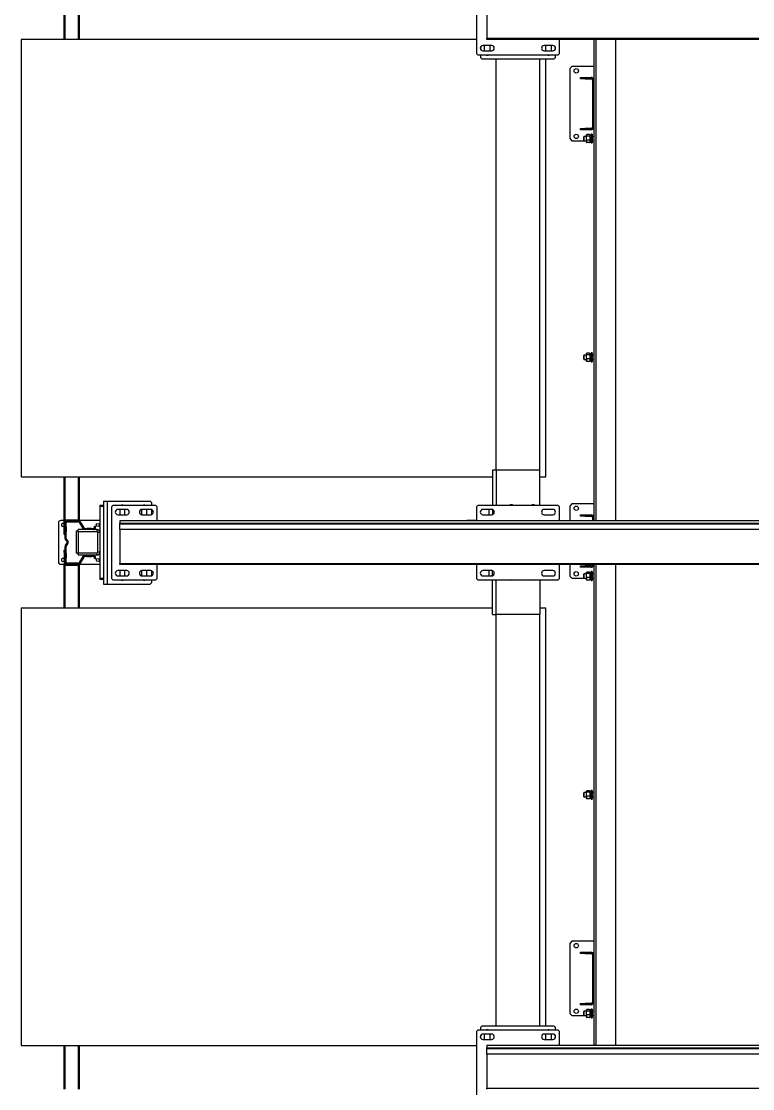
# Model space of a CAD drawing. Header units: millimetres. Extents: x 6622 to 532820, y 3370 to 359312.
# Drawn here: x 461300 to 462973, y 297641 to 300081 of the extents above; entities that cross this region are included whole.
import ezdxf

# ---------------------------------------------------------------- set-up
doc = ezdxf.new("R2010")
doc.units = ezdxf.units.MM

# ---------------------------------------------------------------- blocks, each defined once
blk = doc.blocks.new('A$C6F3A12F4')
at = {"color": 2, "linetype": 'Continuous', "lineweight": 25}
for p, q in [((15685.7, 3475), (15685.7, 225)), ((15691.1, 225), (15691.1, 3475)), ((15693.7, 3475), (15693.7, 225)), ((15705.7, 3475), (15705.7, 225)), ((15783.1, 225), (15783.1, 3475)), ((15785.7, 3475), (15785.7, 225)), ((14582.6, 1065), (14582.6, 2635)), ((14585.2, 2635), (14585.2, 1065)), ((16885.2, 2635), (16885.2, 1065)), ((16890.6, 1065), (16890.6, 2635)), ((16893.2, 2635), (16893.2, 1065)), ((16905.2, 2635), (16905.2, 1065)), ((16982.6, 1065), (16982.6, 2635)), ((14585.2, 1359.5), (15685.7, 1359.5)), ((15785.7, 1359.5), (16885.2, 1359.5)), ((14585.2, 1314.5), (15685.7, 1314.5)), ((14585.2, 1309.5), (14678, 1309.5)), ((14647, 1309.5), (14647, 1259.5)), ((14675, 1303.5), (14672, 1303.5)), ((14672, 1289.5), (14672, 1303.5)), ((14675, 1289.5), (14675, 1303.5)), ((14678, 1309.5), (14678, 1306.5)), ((14678, 1309.5), (14786, 1309.5)), ((14678, 1306.5), (14786, 1306.5)), ((14786, 1309.5), (15678, 1309.5)), ((14786, 1306.5), (14786, 1309.5)), ((14792, 1303.5), (14789, 1303.5)), ((14789, 1303.5), (14789, 1289.5)), ((14792, 1303.5), (14792, 1289.5)), ((14802, 1305.5), (14802, 1303.5)), ((14802, 1305.5), (14822, 1305.5)), ((14802, 1303.5), (14822, 1303.5)), ((14802.8, 1300), (14802.8, 1293.4)), ((14804.4, 1300.9), (14803.3, 1300.3)), ((14803.9, 1303.5), (14803.9, 1300.9)), ((14812, 1300.9), (14803.9, 1300.9)), ((14806.4, 1300), (14806.4, 1293.4)), ((14807, 1309.5), (14807, 1305.5)), ((14812, 1300.9), (14813.5, 1300.9)), ((14820, 1300.9), (14813.5, 1300.9)), ((14815.5, 1300), (14815.5, 1293.4)), ((14817, 1305.5), (14817, 1309.5)), ((14820.7, 1300.3), (14819.6, 1300.9)), ((14820, 1300.9), (14820, 1303.5)), ((14821.2, 1300), (14821.2, 1293.4)), ((14822, 1303.5), (14822, 1305.5)), ((15302, 1305.5), (15302, 1303.5)), ((15302, 1305.5), (15322, 1305.5)), ((15302, 1303.5), (15322, 1303.5)), ((15302.8, 1300), (15302.8, 1293.4)), ((15304.4, 1300.9), (15303.3, 1300.3)), ((15303.9, 1303.5), (15303.9, 1300.9)), ((15312, 1300.9), (15303.9, 1300.9)), ((15306.4, 1300), (15306.4, 1293.4)), ((15307, 1309.5), (15307, 1305.5)), ((15312, 1300.9), (15313.5, 1300.9)), ((15320, 1300.9), (15313.5, 1300.9)), ((15315.5, 1300), (15315.5, 1293.4)), ((15317, 1305.5), (15317, 1309.5)), ((15320.7, 1300.3), (15319.6, 1300.9)), ((15320, 1300.9), (15320, 1303.5)), ((15321.2, 1300), (15321.2, 1293.4)), ((15322, 1303.5), (15322, 1305.5)), ((15647, 1309.5), (15647, 1259.5)), ((15675, 1303.5), (15672, 1303.5)), ((15672, 1289.5), (15672, 1303.5)), ((15675, 1289.5), (15675, 1303.5)), ((15678, 1309.5), (15678, 1306.5)), ((15678, 1309.5), (15685.7, 1309.5)), ((15678, 1306.5), (15685.7, 1306.5)), ((15785.7, 1314.5), (16885.2, 1314.5)), ((15785.7, 1309.5), (15786, 1309.5)), ((15785.7, 1306.5), (15786, 1306.5)), ((15786, 1309.5), (16678, 1309.5)), ((15786, 1306.5), (15786, 1309.5)), ((15792, 1303.5), (15789, 1303.5)), ((15789, 1303.5), (15789, 1289.5)), ((15792, 1303.5), (15792, 1289.5)), ((15802, 1305.5), (15802, 1303.5)), ((15802, 1305.5), (15822, 1305.5)), ((15802, 1303.5), (15822, 1303.5)), ((15802.8, 1300), (15802.8, 1293.4)), ((15804.4, 1300.9), (15803.3, 1300.3)), ((15803.9, 1303.5), (15803.9, 1300.9)), ((15812, 1300.9), (15803.9, 1300.9)), ((15806.4, 1300), (15806.4, 1293.4)), ((15807, 1309.5), (15807, 1305.5)), ((15812, 1300.9), (15813.5, 1300.9)), ((15820, 1300.9), (15813.5, 1300.9)), ((15815.5, 1300), (15815.5, 1293.4)), ((15817, 1305.5), (15817, 1309.5)), ((15820.7, 1300.3), (15819.6, 1300.9)), ((15820, 1300.9), (15820, 1303.5)), ((15821.2, 1300), (15821.2, 1293.4)), ((15822, 1303.5), (15822, 1305.5)), ((16302, 1305.5), (16302, 1303.5)), ((16302, 1305.5), (16322, 1305.5)), ((16302, 1303.5), (16322, 1303.5)), ((16302.8, 1300), (16302.8, 1293.4)), ((16304.4, 1300.9), (16303.3, 1300.3)), ((16303.9, 1303.5), (16303.9, 1300.9)), ((16312, 1300.9), (16303.9, 1300.9)), ((16306.4, 1300), (16306.4, 1293.4)), ((16307, 1309.5), (16307, 1305.5)), ((16312, 1300.9), (16313.5, 1300.9)), ((16320, 1300.9), (16313.5, 1300.9)), ((16315.5, 1300), (16315.5, 1293.4)), ((16317, 1305.5), (16317, 1309.5)), ((16320.7, 1300.3), (16319.6, 1300.9)), ((16320, 1300.9), (16320, 1303.5)), ((16321.2, 1300), (16321.2, 1293.4)), ((16322, 1303.5), (16322, 1305.5)), ((16647, 1309.5), (16647, 1259.5)), ((16675, 1303.5), (16672, 1303.5)), ((16672, 1289.5), (16672, 1303.5)), ((16675, 1289.5), (16675, 1303.5)), ((16678, 1309.5), (16678, 1306.5)), ((16678, 1309.5), (16786, 1309.5)), ((16678, 1306.5), (16786, 1306.5)), ((16786, 1309.5), (16885.2, 1309.5)), ((16786, 1306.5), (16786, 1309.5)), ((16792, 1303.5), (16789, 1303.5)), ((16789, 1303.5), (16789, 1289.5)), ((16792, 1303.5), (16792, 1289.5)), ((16802, 1305.5), (16802, 1303.5)), ((16802, 1305.5), (16822, 1305.5)), ((16802, 1303.5), (16822, 1303.5)), ((16802.8, 1300), (16802.8, 1293.4)), ((16804.4, 1300.9), (16803.3, 1300.3)), ((16803.9, 1303.5), (16803.9, 1300.9)), ((16812, 1300.9), (16803.9, 1300.9)), ((16806.4, 1300), (16806.4, 1293.4)), ((16807, 1309.5), (16807, 1305.5)), ((16812, 1300.9), (16813.5, 1300.9)), ((16820, 1300.9), (16813.5, 1300.9)), ((16815.5, 1300), (16815.5, 1293.4)), ((16817, 1305.5), (16817, 1309.5)), ((16820.7, 1300.3), (16819.6, 1300.9)), ((16820, 1300.9), (16820, 1303.5)), ((16821.2, 1300), (16821.2, 1293.4)), ((16822, 1303.5), (16822, 1305.5)), ((14672, 1289.5), (14675, 1289.5)), ((14672, 1279.5), (14672, 1289.5)), ((14675, 1279.5), (14672, 1279.5)), ((14675, 1289.5), (14675, 1279.5)), ((14789, 1289.5), (14792, 1289.5)), ((14789, 1279.5), (14789, 1289.5)), ((14792, 1279.5), (14789, 1279.5)), ((14792, 1289.5), (14792, 1279.5)), ((14803.3, 1293.1), (14804.4, 1292.5)), ((14814.9, 1292.5), (14804.4, 1292.5)), ((14807, 1292.5), (14807, 1287)), ((14807, 1287), (14807.5, 1286.5)), ((14807, 1287), (14817, 1287)), ((14816.5, 1286.5), (14807.5, 1286.5)), ((14814.9, 1292.5), (14819.6, 1292.5)), ((14816.5, 1286.5), (14817, 1287)), ((14817, 1287), (14817, 1292.5)), ((14817, 1259.5), (14817, 1287)), ((14819.6, 1292.5), (14820.7, 1293.1)), ((15303.3, 1293.1), (15304.4, 1292.5)), ((15314.9, 1292.5), (15304.4, 1292.5)), ((15307, 1292.5), (15307, 1287)), ((15307, 1287), (15307.5, 1286.5)), ((15307, 1287), (15317, 1287)), ((15316.5, 1286.5), (15307.5, 1286.5)), ((15314.9, 1292.5), (15319.6, 1292.5)), ((15316.5, 1286.5), (15317, 1287)), ((15317, 1287), (15317, 1292.5)), ((15319.6, 1292.5), (15320.7, 1293.1)), ((15672, 1289.5), (15675, 1289.5)), ((15672, 1279.5), (15672, 1289.5)), ((15675, 1279.5), (15672, 1279.5)), ((15675, 1289.5), (15675, 1279.5)), ((15789, 1289.5), (15792, 1289.5)), ((15789, 1279.5), (15789, 1289.5)), ((15792, 1279.5), (15789, 1279.5)), ((15792, 1289.5), (15792, 1279.5)), ((15803.3, 1293.1), (15804.4, 1292.5)), ((15814.9, 1292.5), (15804.4, 1292.5)), ((15807, 1292.5), (15807, 1287)), ((15807, 1287), (15807.5, 1286.5)), ((15807, 1287), (15817, 1287)), ((15816.5, 1286.5), (15807.5, 1286.5)), ((15814.9, 1292.5), (15819.6, 1292.5)), ((15816.5, 1286.5), (15817, 1287)), ((15817, 1287), (15817, 1292.5)), ((15817, 1259.5), (15817, 1287)), ((15819.6, 1292.5), (15820.7, 1293.1)), ((16303.3, 1293.1), (16304.4, 1292.5)), ((16314.9, 1292.5), (16304.4, 1292.5)), ((16307, 1292.5), (16307, 1287)), ((16307, 1287), (16307.5, 1286.5)), ((16307, 1287), (16317, 1287)), ((16316.5, 1286.5), (16307.5, 1286.5)), ((16314.9, 1292.5), (16319.6, 1292.5)), ((16316.5, 1286.5), (16317, 1287)), ((16317, 1287), (16317, 1292.5)), ((16319.6, 1292.5), (16320.7, 1293.1)), ((16672, 1289.5), (16675, 1289.5)), ((16672, 1279.5), (16672, 1289.5)), ((16675, 1279.5), (16672, 1279.5)), ((16675, 1289.5), (16675, 1279.5)), ((16789, 1289.5), (16792, 1289.5)), ((16789, 1279.5), (16789, 1289.5)), ((16792, 1279.5), (16789, 1279.5)), ((16792, 1289.5), (16792, 1279.5)), ((16803.3, 1293.1), (16804.4, 1292.5)), ((16814.9, 1292.5), (16804.4, 1292.5)), ((16807, 1292.5), (16807, 1287)), ((16807, 1287), (16807.5, 1286.5)), ((16807, 1287), (16817, 1287)), ((16816.5, 1286.5), (16807.5, 1286.5)), ((16814.9, 1292.5), (16819.6, 1292.5)), ((16816.5, 1286.5), (16817, 1287)), ((16817, 1287), (16817, 1292.5)), ((16817, 1259.5), (16817, 1287)), ((16819.6, 1292.5), (16820.7, 1293.1)), ((14647, 1259.5), (14652, 1254.5)), ((14652, 1254.5), (14812, 1254.5)), ((14812, 1254.5), (14817, 1259.5)), ((15647, 1259.5), (15652, 1254.5)), ((15652, 1254.5), (15685.7, 1254.5)), ((15785.7, 1254.5), (15812, 1254.5)), ((15812, 1254.5), (15817, 1259.5)), ((16647, 1259.5), (16652, 1254.5)), ((16652, 1254.5), (16812, 1254.5)), ((16812, 1254.5), (16817, 1259.5)), ((14617.2, 1231), (14585.2, 1231)), ((14601.8, 1220.9), (14608.6, 1220.9)), ((14620.2, 1228), (14617.2, 1231)), ((14620.2, 1044), (14620.2, 1228)), ((14620.2, 1220.9), (14627.2, 1220.9)), ((14630.2, 1217.9), (14627.2, 1220.9)), ((15653.7, 1231), (15650.7, 1228)), ((15650.7, 1228), (15650.7, 1044)), ((15685.7, 1231), (15653.7, 1231)), ((15817.7, 1231), (15785.7, 1231)), ((15820.7, 1228), (15817.7, 1231)), ((15820.7, 1044), (15820.7, 1228)), ((16843.2, 1220.9), (16840.2, 1217.9)), ((16843.2, 1220.9), (16850.2, 1220.9)), ((16853.2, 1231), (16850.2, 1228)), ((16850.2, 1228), (16850.2, 1044)), ((16885.2, 1231), (16853.2, 1231)), ((16861.8, 1220.9), (16868.7, 1220.9)), ((14599.2, 1216), (14599.2, 1196)), ((14599.2, 1211.9), (14611.2, 1211.9)), ((14611.2, 1200), (14599.2, 1200)), ((14611.2, 1199.9), (14599.2, 1199.9)), ((14611.2, 1196), (14611.2, 1216)), ((14630.2, 1217.9), (14630.2, 1053.9)), ((15585.2, 1200), (14630.2, 1200)), ((15585.2, 1185.9), (15585.2, 1200)), ((15659.7, 1216), (15659.7, 1196)), ((15671.7, 1196), (15671.7, 1216)), ((15799.7, 1216), (15799.7, 1196)), ((15811.7, 1196), (15811.7, 1216)), ((15885.2, 1200), (15885.2, 1185.9)), ((16840.2, 1200), (15885.2, 1200)), ((16840.2, 1053.9), (16840.2, 1217.9)), ((16859.2, 1216), (16859.2, 1196)), ((16859.2, 1211.9), (16871.2, 1211.9)), ((16871.2, 1200), (16859.2, 1200)), ((16871.2, 1199.9), (16859.2, 1199.9)), ((16871.2, 1196), (16871.2, 1216)), ((15570.2, 1185.9), (14630.2, 1185.9)), ((15570.2, 1185.9), (15570.2, 1085.9)), ((15650.7, 1185.9), (15570.2, 1185.9)), ((15820.7, 1185.9), (15900.2, 1185.9)), ((15900.2, 1185.9), (15900.2, 1085.9)), ((16840.2, 1185.9), (15900.2, 1185.9)), ((14599.2, 1076), (14599.2, 1056)), ((14611.2, 1056), (14611.2, 1076)), ((15570.2, 1085.9), (14630.2, 1085.9)), ((15570.2, 1085.9), (15650.7, 1085.9)), ((15570.2, 1085.9), (15570.2, 1077.9)), ((15570.2, 1077.9), (15650.7, 1077.9)), ((15585.2, 0), (15585.2, 1077.9)), ((15649.7, 1069.9), (15649.7, 1077.9)), ((15659.7, 1076), (15659.7, 1056)), ((15660, 1077.9), (15671.4, 1077.9)), ((15671.7, 1056), (15671.7, 1076)), ((15799.7, 1076), (15799.7, 1056)), ((15811.4, 1077.9), (15800, 1077.9)), ((15811.7, 1056), (15811.7, 1076)), ((15900.2, 1085.9), (15820.7, 1085.9)), ((15900.2, 1077.9), (15820.7, 1077.9)), ((15885.2, 1077.9), (15885.2, 0)), ((15900.2, 1077.9), (15900.2, 1085.9)), ((16840.2, 1085.9), (15900.2, 1085.9)), ((16859.2, 1076), (16859.2, 1056)), ((16871.2, 1056), (16871.2, 1076)), ((14505.2, 1065), (14582.6, 1065)), ((14585.2, 1065), (14582.6, 1065)), ((14599.2, 1071.9), (14611.2, 1071.9)), ((14611.2, 1059.9), (14599.2, 1059.9)), ((14608.4, 1050.9), (14602, 1050.9)), ((14627.2, 1050.9), (14620.2, 1050.9)), ((14627.2, 1050.9), (14630.2, 1053.9)), ((15650.7, 1069.9), (15649.7, 1069.9)), ((15671.7, 1069.9), (15659.7, 1069.9)), ((15811.7, 1069.9), (15799.7, 1069.9)), ((16840.2, 1053.9), (16843.2, 1050.9)), ((16850.2, 1050.9), (16843.2, 1050.9)), ((16859.2, 1071.9), (16871.2, 1071.9)), ((16871.2, 1059.9), (16859.2, 1059.9)), ((16868.4, 1050.9), (16862, 1050.9)), ((16885.2, 1065), (16890.6, 1065)), ((16893.2, 1065), (16890.6, 1065)), ((16905.2, 1065), (16893.2, 1065)), ((16905.2, 1065), (16982.6, 1065)), ((16985.2, 1065), (16982.6, 1065)), ((14453.2, 1041), (14617.2, 1041)), ((14585.2, 1041), (14585.2, 0)), ((14617.2, 1041), (14620.2, 1044)), ((15650.7, 1044), (15653.7, 1041)), ((15653.7, 1041), (15685.7, 1041)), ((15685.2, 1041), (15685.2, 1020)), ((15785.7, 1041), (15817.7, 1041)), ((15817.7, 1041), (15820.7, 1044)), ((16850.2, 1044), (16853.2, 1041)), ((16853.2, 1041), (17017.2, 1041)), ((16885.2, 0), (16885.2, 1041)), ((15643.7, 298.1), (15640.7, 295.1)), ((15640.7, 196.1), (15640.7, 295.1)), ((15643.7, 298.1), (15650.7, 298.1)), ((15653.7, 311), (15650.7, 308)), ((15650.7, 308), (15650.7, 209)), ((15685.7, 311), (15653.7, 311)), ((15659.7, 296), (15659.7, 276)), ((15660.1, 298.1), (15671.3, 298.1)), ((15671.7, 276), (15671.7, 296)), ((15817.7, 311), (15785.7, 311)), ((15799.7, 296), (15799.7, 276)), ((15800.1, 298.1), (15811.3, 298.1)), ((15811.7, 276), (15811.7, 296)), ((15820.7, 308), (15817.7, 311)), ((15820.7, 209), (15820.7, 308)), ((15820.7, 298.1), (15827.7, 298.1)), ((15830.7, 295.1), (15827.7, 298.1)), ((15830.7, 196.1), (15830.7, 295.1)), ((15671.7, 287.1), (15659.7, 287.1)), ((15659.8, 275.1), (15671.6, 275.1)), ((15811.7, 287.1), (15799.7, 287.1)), ((15799.8, 275.1), (15811.6, 275.1)), ((15659.7, 241), (15659.7, 221)), ((15671.7, 237.1), (15659.7, 237.1)), ((15659.7, 225.1), (15671.7, 225.1)), ((15671.7, 221), (15671.7, 241)), ((15685.7, 225), (15691.1, 225)), ((15693.7, 225), (15691.1, 225)), ((15705.7, 225), (15693.7, 225)), ((15705.7, 225), (15783.1, 225)), ((15785.7, 225), (15783.1, 225)), ((15799.7, 241), (15799.7, 221)), ((15811.7, 237.1), (15799.7, 237.1)), ((15799.7, 225.1), (15811.7, 225.1)), ((15811.7, 221), (15811.7, 241)), ((15640.7, 188.1), (15640.7, 196.1)), ((15640.7, 196.1), (15830.7, 196.1)), ((15650.7, 209), (15653.7, 206)), ((15653.7, 206), (15817.7, 206)), ((15817.7, 206), (15820.7, 209)), ((15830.7, 188.1), (15830.7, 196.1)), ((15640.7, 188.1), (15830.7, 188.1)), ((15649.7, 180.1), (15649.7, 188.1)), ((15652.7, 180.1), (15649.7, 180.1)), ((15652.7, 188.1), (15652.7, 180.1)), ((15816.7, 180.1), (15652.7, 180.1)), ((15685.2, 180), (15685.2, 133)), ((15710.7, 173.1), (15705.7, 173.1)), ((15705.7, 173.1), (15705.7, 130.1)), ((15710.7, 173.1), (15710.7, 130.1)), ((15712.7, 180.1), (15712.7, 175.1)), ((15756.7, 175.1), (15712.7, 175.1)), ((15756.7, 175.1), (15756.7, 180.1)), ((15763.7, 173.1), (15758.7, 173.1)), ((15758.7, 130.1), (15758.7, 173.1)), ((15763.7, 130.1), (15763.7, 173.1)), ((15785.2, 133), (15785.2, 180)), ((15816.7, 180.1), (15816.7, 188.1)), ((15819.7, 180.1), (15816.7, 180.1)), ((15819.7, 188.1), (15819.7, 180.1)), ((15698.2, 167.5), (15698.2, 170)), ((15700.2, 170), (15698.2, 170)), ((15700.2, 167.5), (15698.2, 167.5)), ((15700.2, 167.5), (15700.2, 170)), ((15703.2, 160.5), (15703.2, 164.5)), ((15705.7, 164.5), (15703.2, 164.5)), ((15705.7, 160.5), (15703.2, 160.5)), ((15703.2, 160.5), (15703.2, 149.7)), ((15703.2, 149.7), (15705.7, 149.7)), ((15703.2, 145.7), (15703.2, 149.7)), ((15767.2, 164.5), (15764.7, 164.5)), ((15764.7, 164.5), (15764.7, 160.5)), ((15764.7, 149.7), (15764.7, 160.5)), ((15767.2, 160.5), (15764.7, 160.5)), ((15764.7, 149.7), (15767.2, 149.7)), ((15764.7, 149.7), (15764.7, 145.7)), ((15767.2, 164.5), (15767.2, 160.5)), ((15767.2, 149.7), (15767.2, 160.5)), ((15767.2, 149.7), (15767.2, 145.7)), ((15770.2, 170), (15770.2, 167.5)), ((15772.2, 170), (15770.2, 170)), ((15772.2, 167.5), (15770.2, 167.5)), ((15772.2, 170), (15772.2, 167.5)), ((14585.2, 133), (14485.2, 133)), ((14585.2, 130.5), (14485.2, 130.5)), ((15683.2, 133), (15585.2, 133)), ((15683.2, 130.5), (15585.2, 130.5)), ((15683.2, 133), (15685.2, 133)), ((15683.2, 128), (15683.2, 133)), ((15683.2, 101), (15683.2, 128)), ((15685.2, 128), (15683.2, 128)), ((15685.2, 133), (15685.2, 129.9)), ((15687.7, 129.9), (15685.2, 129.9)), ((15685.2, 105.5), (15685.2, 129.9)), ((15687.7, 105.5), (15687.7, 129.9)), ((15687.8, 134.6), (15701.8, 143.1)), ((15687.8, 134.6), (15689.1, 132.5)), ((15689.1, 132.5), (15703.1, 141)), ((15703.1, 141), (15701.8, 143.1)), ((15703.2, 145.7), (15705.7, 145.7)), ((15710.7, 130.1), (15705.7, 130.1)), ((15709.7, 130.1), (15759.7, 130.1)), ((15709.7, 130.1), (15709.7, 125.1)), ((15709.7, 125.1), (15759.7, 125.1)), ((15763.7, 130.1), (15758.7, 130.1)), ((15759.7, 130.1), (15759.7, 125.1)), ((15764.7, 145.7), (15767.2, 145.7)), ((15768.6, 143.1), (15767.3, 141)), ((15767.3, 141), (15781.3, 132.5)), ((15768.6, 143.1), (15782.6, 134.6)), ((15781.3, 132.5), (15782.6, 134.6)), ((15785.2, 129.9), (15782.7, 129.9)), ((15782.7, 129.9), (15782.7, 105.5)), ((15785.2, 129.9), (15785.2, 133)), ((15785.2, 133), (15787.2, 133)), ((15785.2, 129.9), (15785.2, 105.5)), ((15787.2, 128), (15785.2, 128)), ((15787.2, 133), (15787.2, 128)), ((15885.2, 133), (15787.2, 133)), ((15885.2, 130.5), (15787.2, 130.5)), ((15787.2, 101), (15787.2, 128)), ((16985.2, 133), (16885.2, 133)), ((16985.2, 130.5), (16885.2, 130.5)), ((14585.2, 100.5), (14485.2, 100.5)), ((14585.2, 98), (14485.2, 98)), ((15683.2, 100.5), (15585.2, 100.5)), ((15683.2, 98), (15585.2, 98)), ((15683.2, 101), (15685.2, 101)), ((15683.2, 101), (15683.2, 100.5)), ((15683.2, 100.5), (15683.2, 98)), ((15685.2, 101), (15685.2, 105.5)), ((15685.2, 105.5), (15687.7, 105.5)), ((15685.2, 98.2), (15685.2, 90)), ((15686.2, 100), (15686.2, 98)), ((15690.7, 100), (15686.2, 100)), ((15712.2, 98), (15686.2, 98)), ((15690.7, 102.5), (15690.7, 100)), ((15699.8, 102.5), (15690.7, 102.5)), ((15699.8, 100), (15690.7, 100)), ((15699.8, 102.5), (15699.8, 100)), ((15699.8, 102.5), (15710.6, 102.5)), ((15699.8, 100), (15710.6, 100)), ((15725.8, 102.5), (15710.6, 102.5)), ((15710.6, 100), (15710.6, 102.5)), ((15725.8, 100), (15710.6, 100)), ((15712.2, 98), (15712.2, 100)), ((15717.2, 98), (15712.2, 98)), ((15717.2, 100), (15717.2, 98)), ((15725.8, 100), (15725.8, 102.5)), ((15731.8, 106.5), (15727.6, 103.2)), ((15727.6, 103.2), (15729.2, 101.2)), ((15733.3, 104.5), (15729.2, 101.2)), ((15733.3, 104.5), (15731.8, 106.5)), ((15738.6, 106.5), (15737.1, 104.5)), ((15741.2, 101.2), (15737.1, 104.5)), ((15742.8, 103.2), (15738.6, 106.5)), ((15741.2, 101.2), (15742.8, 103.2)), ((15744.6, 102.5), (15744.6, 100)), ((15759.8, 102.5), (15744.6, 102.5)), ((15759.8, 100), (15744.6, 100)), ((15753.2, 98), (15753.2, 100)), ((15758.2, 98), (15753.2, 98)), ((15758.2, 100), (15758.2, 98)), ((15758.2, 98), (15784.2, 98)), ((15759.8, 102.5), (15759.8, 100)), ((15759.8, 102.5), (15770.6, 102.5)), ((15759.8, 100), (15770.6, 100)), ((15779.7, 102.5), (15770.6, 102.5)), ((15770.6, 100), (15770.6, 102.5)), ((15779.7, 100), (15770.6, 100)), ((15779.7, 100), (15779.7, 102.5)), ((15779.7, 100), (15784.2, 100)), ((15782.7, 105.5), (15785.2, 105.5)), ((15784.2, 98), (15784.2, 100)), ((15785.2, 101), (15785.2, 105.5)), ((15785.2, 101), (15787.2, 101)), ((15785.2, 90), (15785.2, 98.2)), ((15787.2, 101), (15787.2, 100.5)), ((15787.2, 100.5), (15787.2, 98)), ((15885.2, 100.5), (15787.2, 100.5)), ((15885.2, 98), (15787.2, 98)), ((16985.2, 100.5), (16885.2, 100.5)), ((16985.2, 98), (16885.2, 98)), ((15690.2, 85), (15780.2, 85)), ((14585.2, 0), (15585.2, 0)), ((15885.2, 0), (16885.2, 0))]:
    blk.add_line(p, q, dxfattribs=at)
at = {"color": 2, "linetype": 'Continuous', "lineweight": 25, "flags": 128}
for points in [[(14812, 1300.9), (14811.5, 1301.8), (14811, 1302.6), (14810.5, 1303.5)], [(14812, 1303.5), (14812.5, 1302.6), (14813, 1301.8), (14813.5, 1300.9)], [(15312, 1300.9), (15311.5, 1301.8), (15311, 1302.6), (15310.5, 1303.5)], [(15312, 1303.5), (15312.5, 1302.6), (15313, 1301.8), (15313.5, 1300.9)], [(15812, 1300.9), (15811.5, 1301.8), (15811, 1302.6), (15810.5, 1303.5)], [(15812, 1303.5), (15812.5, 1302.6), (15813, 1301.8), (15813.5, 1300.9)], [(16312, 1300.9), (16311.5, 1301.8), (16311, 1302.6), (16310.5, 1303.5)], [(16312, 1303.5), (16312.5, 1302.6), (16313, 1301.8), (16313.5, 1300.9)], [(16812, 1300.9), (16811.5, 1301.8), (16811, 1302.6), (16810.5, 1303.5)], [(16812, 1303.5), (16812.5, 1302.6), (16813, 1301.8), (16813.5, 1300.9)]]:
    blk.add_lwpolyline(points, dxfattribs=at)
at = {"color": 2, "linetype": 'Continuous', "lineweight": 25}
for centre, radius in [((14657, 1269.5), 5), ((14807, 1269.5), 5), ((15657, 1269.5), 5), ((15807, 1269.5), 5), ((16657, 1269.5), 5), ((16807, 1269.5), 5), ((15695.2, 175), 3.5), ((15775.2, 175), 3.5)]:
    blk.add_circle(centre, radius, dxfattribs=at)
for centre, radius, start, end in [((14678, 1303.5), 6, 90, 180), ((14678, 1303.5), 3, 90, 180), ((14786, 1303.5), 6, 0, 90), ((14786, 1303.5), 3, 0, 90), ((15678, 1303.5), 6, 90, 180), ((15678, 1303.5), 3, 90, 180), ((15786, 1303.5), 6, 0, 90), ((15786, 1303.5), 3, 0, 90), ((16678, 1303.5), 6, 90, 180), ((16678, 1303.5), 3, 90, 180), ((16786, 1303.5), 6, 0, 90), ((16786, 1303.5), 3, 0, 90), ((14605.2, 1216), 6, 0, 180), ((15665.7, 1216), 6, 0, 180), ((15805.7, 1216), 6, 0, 180), ((16865.2, 1216), 6, 0, 180), ((14605.2, 1196), 6, 180, 0), ((14615.2, 1205.9), 6, 326.4427, 33.5573), ((15665.7, 1196), 6, 180, 0), ((15805.7, 1196), 6, 180, 0), ((16855.2, 1205.9), 6, 146.4427, 213.5573), ((16865.2, 1196), 6, 180, 0), ((15655.2, 1170.9), 6, 138.5904, 221.4096), ((15815.2, 1170.9), 6, 336.4435, 23.5565), ((15655.2, 1120.9), 6, 138.5904, 221.4096), ((15815.2, 1120.9), 6, 336.4435, 23.5565), ((14605.2, 1076), 6, 0, 180), ((15665.7, 1076), 6, 0, 180), ((15805.7, 1076), 6, 0, 180), ((16865.2, 1076), 6, 0, 180), ((14605.2, 1056), 6, 180, 0), ((14615.2, 1065.9), 6, 326.4427, 33.5573), ((15665.7, 1056), 6, 180, 0), ((15805.7, 1056), 6, 180, 0), ((16855.2, 1065.9), 6, 146.4427, 213.5573), ((16865.2, 1056), 6, 180, 0), ((15690.2, 1020), 5, 180, 205.8419), ((15665.7, 296), 6, 0, 180), ((15805.7, 296), 6, 0, 180), ((15655.7, 281.1), 6, 146.4427, 213.5573), ((15665.7, 276), 6, 180, 0), ((15805.7, 276), 6, 180, 0), ((15815.7, 281.1), 6, 326.4427, 33.5573), ((15665.7, 241), 6, 0, 180), ((15805.7, 241), 6, 0, 180), ((15655.7, 231.1), 6, 146.4427, 213.5573), ((15665.7, 221), 6, 180, 0), ((15805.7, 221), 6, 180, 0), ((15815.7, 231.1), 6, 326.4427, 33.5573), ((15712.7, 173.1), 7, 90, 180), ((15712.7, 173.1), 2, 90, 180), ((15756.7, 173.1), 7, 0, 90), ((15756.7, 173.1), 2, 0, 90), ((15700.2, 164.5), 5.5, 0, 90), ((15700.2, 164.5), 3, 0, 90), ((15770.2, 164.5), 5.5, 90, 180), ((15770.2, 164.5), 3, 90, 180), ((15690.7, 129.9), 5.5, 121.4296, 180), ((15690.7, 129.9), 3, 121.4296, 180), ((15700.2, 145.7), 3, 301.4296, 0), ((15700.2, 145.7), 5.5, 301.4296, 0), ((15770.2, 145.7), 5.5, 180, 238.5704), ((15770.2, 145.7), 3, 180, 238.5704), ((15779.7, 129.9), 3, 0, 58.5704), ((15779.7, 129.9), 5.5, 0, 58.5704), ((15686.2, 101), 3, 180, 270), ((15690.7, 105.5), 5.5, 180, 270), ((15686.2, 101), 1, 180, 270), ((15690.7, 105.5), 3, 180, 270), ((15695.2, 95), 3.5, 121.0027, 0), ((15695.2, 95), 3.5, 0, 58.9973), ((15725.8, 105.5), 3, 270, 308.6598), ((15725.8, 105.5), 5.5, 270, 308.6598), ((15735.2, 102.2), 5.5, 51.3402, 128.6598), ((15735.2, 102.2), 3, 51.3402, 128.6598), ((15744.6, 105.5), 5.5, 231.3402, 270), ((15744.6, 105.5), 3, 231.3402, 270), ((15775.2, 95), 3.5, 121.0027, 0), ((15775.2, 95), 3.5, 0, 58.9973), ((15779.7, 105.5), 3, 270, 0), ((15779.7, 105.5), 5.5, 270, 0), ((15784.2, 101), 1, 270, 0), ((15784.2, 101), 3, 270, 0), ((15690.2, 90), 5, 180, 270), ((15780.2, 90), 5, 270, 0)]:
    blk.add_arc(centre, radius, start, end, dxfattribs=at)
for points, knots in [([(14802.8, 1300), (14803.3, 1300.2), (14804, 1300.7), (14805, 1300.7), (14805.8, 1300.4), (14806.2, 1300.1), (14806.4, 1300)], [0, 0, 0, 0, 0.363588, 0.612802, 0.868735, 1, 1, 1, 1]), ([(14806.4, 1293.4), (14806.2, 1293.3), (14805.8, 1293), (14805, 1292.7), (14804, 1292.7), (14803.3, 1293.2), (14802.8, 1293.4)], [0, 0, 0, 0, 0.131264, 0.380789, 0.636411, 1, 1, 1, 1]), ([(14806.4, 1300), (14807.2, 1300.2), (14808.8, 1300.6), (14811.2, 1300.7), (14813.4, 1300.5), (14814.8, 1300.2), (14815.5, 1300)], [0, 0, 0, 0, 0.264595, 0.534955, 0.765295, 1, 1, 1, 1]), ([(14815.5, 1293.4), (14814.7, 1293.2), (14813.1, 1292.8), (14810.7, 1292.7), (14808.5, 1292.9), (14807.1, 1293.2), (14806.4, 1293.4)], [0, 0, 0, 0, 0.264595, 0.534955, 0.765296, 1, 1, 1, 1]), ([(14815.5, 1300), (14816, 1300.2), (14817, 1300.6), (14818.5, 1300.7), (14819.9, 1300.5), (14820.7, 1300.2), (14821.2, 1300)], [0, 0, 0, 0, 0.264602, 0.534923, 0.765382, 1, 1, 1, 1]), ([(14821.2, 1293.4), (14820.7, 1293.2), (14819.7, 1292.8), (14818.2, 1292.7), (14816.8, 1292.9), (14816, 1293.2), (14815.5, 1293.4)], [0, 0, 0, 0, 0.264602, 0.534923, 0.765382, 1, 1, 1, 1]), ([(14821.2, 1300), (14821, 1300.1), (14820.8, 1300.2), (14820.7, 1300.3), (14820.7, 1300.3)], [0, 0, 0, 0, 0.908521, 1, 1, 1, 1]), ([(14820.7, 1293.1), (14820.7, 1293.1), (14820.8, 1293.2), (14821, 1293.3), (14821.2, 1293.4)], [0, 0, 0, 0, 0.091438, 1, 1, 1, 1]), ([(15302.8, 1300), (15303.3, 1300.2), (15304, 1300.7), (15305, 1300.7), (15305.8, 1300.4), (15306.2, 1300.1), (15306.4, 1300)], [0, 0, 0, 0, 0.363588, 0.612802, 0.868735, 1, 1, 1, 1]), ([(15306.4, 1293.4), (15306.2, 1293.3), (15305.8, 1293), (15305, 1292.7), (15304, 1292.7), (15303.3, 1293.2), (15302.8, 1293.4)], [0, 0, 0, 0, 0.131264, 0.380789, 0.636411, 1, 1, 1, 1]), ([(15306.4, 1300), (15307.2, 1300.2), (15308.8, 1300.6), (15311.2, 1300.7), (15313.4, 1300.5), (15314.8, 1300.2), (15315.5, 1300)], [0, 0, 0, 0, 0.264595, 0.534955, 0.765295, 1, 1, 1, 1]), ([(15315.5, 1293.4), (15314.7, 1293.2), (15313.1, 1292.8), (15310.7, 1292.7), (15308.5, 1292.9), (15307.1, 1293.2), (15306.4, 1293.4)], [0, 0, 0, 0, 0.264595, 0.534955, 0.765296, 1, 1, 1, 1]), ([(15315.5, 1300), (15316, 1300.2), (15317, 1300.6), (15318.5, 1300.7), (15319.9, 1300.5), (15320.7, 1300.2), (15321.2, 1300)], [0, 0, 0, 0, 0.264602, 0.534923, 0.765382, 1, 1, 1, 1]), ([(15321.2, 1293.4), (15320.7, 1293.2), (15319.7, 1292.8), (15318.2, 1292.7), (15316.8, 1292.9), (15316, 1293.2), (15315.5, 1293.4)], [0, 0, 0, 0, 0.264602, 0.534923, 0.765382, 1, 1, 1, 1]), ([(15321.2, 1300), (15321, 1300.1), (15320.8, 1300.2), (15320.7, 1300.3), (15320.7, 1300.3)], [0, 0, 0, 0, 0.908521, 1, 1, 1, 1]), ([(15320.7, 1293.1), (15320.7, 1293.1), (15320.8, 1293.2), (15321, 1293.3), (15321.2, 1293.4)], [0, 0, 0, 0, 0.091438, 1, 1, 1, 1]), ([(15802.8, 1300), (15803.3, 1300.2), (15804, 1300.7), (15805, 1300.7), (15805.8, 1300.4), (15806.2, 1300.1), (15806.4, 1300)], [0, 0, 0, 0, 0.363588, 0.612802, 0.868735, 1, 1, 1, 1]), ([(15806.4, 1293.4), (15806.2, 1293.3), (15805.8, 1293), (15805, 1292.7), (15804, 1292.7), (15803.3, 1293.2), (15802.8, 1293.4)], [0, 0, 0, 0, 0.131264, 0.380789, 0.636411, 1, 1, 1, 1]), ([(15806.4, 1300), (15807.2, 1300.2), (15808.8, 1300.6), (15811.2, 1300.7), (15813.4, 1300.5), (15814.8, 1300.2), (15815.5, 1300)], [0, 0, 0, 0, 0.264595, 0.534955, 0.765295, 1, 1, 1, 1]), ([(15815.5, 1293.4), (15814.7, 1293.2), (15813.1, 1292.8), (15810.7, 1292.7), (15808.5, 1292.9), (15807.1, 1293.2), (15806.4, 1293.4)], [0, 0, 0, 0, 0.264595, 0.534955, 0.765296, 1, 1, 1, 1]), ([(15815.5, 1300), (15816, 1300.2), (15817, 1300.6), (15818.5, 1300.7), (15819.9, 1300.5), (15820.7, 1300.2), (15821.2, 1300)], [0, 0, 0, 0, 0.264602, 0.534923, 0.765382, 1, 1, 1, 1]), ([(15821.2, 1293.4), (15820.7, 1293.2), (15819.7, 1292.8), (15818.2, 1292.7), (15816.8, 1292.9), (15816, 1293.2), (15815.5, 1293.4)], [0, 0, 0, 0, 0.264602, 0.534923, 0.765382, 1, 1, 1, 1]), ([(15821.2, 1300), (15821, 1300.1), (15820.8, 1300.2), (15820.7, 1300.3), (15820.7, 1300.3)], [0, 0, 0, 0, 0.908521, 1, 1, 1, 1]), ([(15820.7, 1293.1), (15820.7, 1293.1), (15820.8, 1293.2), (15821, 1293.3), (15821.2, 1293.4)], [0, 0, 0, 0, 0.091438, 1, 1, 1, 1]), ([(16302.8, 1300), (16303.3, 1300.2), (16304, 1300.7), (16305, 1300.7), (16305.8, 1300.4), (16306.2, 1300.1), (16306.4, 1300)], [0, 0, 0, 0, 0.363637, 0.612794, 0.868669, 1, 1, 1, 1]), ([(16306.4, 1293.4), (16306.2, 1293.3), (16305.8, 1293), (16305, 1292.7), (16304, 1292.7), (16303.3, 1293.2), (16302.8, 1293.4)], [0, 0, 0, 0, 0.13133, 0.380798, 0.636361, 1, 1, 1, 1]), ([(16306.4, 1300), (16307.2, 1300.2), (16308.8, 1300.6), (16311.2, 1300.7), (16313.4, 1300.5), (16314.8, 1300.2), (16315.5, 1300)], [0, 0, 0, 0, 0.264522, 0.534908, 0.765371, 1, 1, 1, 1]), ([(16315.5, 1293.4), (16314.7, 1293.2), (16313.1, 1292.8), (16310.7, 1292.7), (16308.5, 1292.9), (16307.1, 1293.2), (16306.4, 1293.4)], [0, 0, 0, 0, 0.26472, 0.534906, 0.76537, 1, 1, 1, 1]), ([(16315.5, 1300), (16316, 1300.2), (16317, 1300.6), (16318.5, 1300.7), (16319.9, 1300.5), (16320.7, 1300.2), (16321.2, 1300)], [0, 0, 0, 0, 0.264587, 0.534953, 0.765275, 1, 1, 1, 1]), ([(16321.2, 1293.4), (16320.7, 1293.2), (16319.7, 1292.8), (16318.2, 1292.7), (16316.8, 1292.9), (16316, 1293.2), (16315.5, 1293.4)], [0, 0, 0, 0, 0.264585, 0.534952, 0.765396, 1, 1, 1, 1]), ([(16321.2, 1300), (16321, 1300.1), (16320.8, 1300.2), (16320.7, 1300.3), (16320.7, 1300.3)], [0, 0, 0, 0, 0.908808, 1, 1, 1, 1]), ([(16320.7, 1293.1), (16320.7, 1293.1), (16320.8, 1293.2), (16321, 1293.3), (16321.2, 1293.4)], [0, 0, 0, 0, 0.09115, 1, 1, 1, 1]), ([(16802.8, 1300), (16803.3, 1300.2), (16804, 1300.7), (16805, 1300.7), (16805.8, 1300.4), (16806.2, 1300.1), (16806.4, 1300)], [0, 0, 0, 0, 0.363637, 0.612794, 0.868669, 1, 1, 1, 1]), ([(16806.4, 1293.4), (16806.2, 1293.3), (16805.8, 1293), (16805, 1292.7), (16804, 1292.7), (16803.3, 1293.2), (16802.8, 1293.4)], [0, 0, 0, 0, 0.13133, 0.380798, 0.636361, 1, 1, 1, 1]), ([(16806.4, 1300), (16807.2, 1300.2), (16808.8, 1300.6), (16811.2, 1300.7), (16813.4, 1300.5), (16814.8, 1300.2), (16815.5, 1300)], [0, 0, 0, 0, 0.264522, 0.534908, 0.765371, 1, 1, 1, 1]), ([(16815.5, 1293.4), (16814.7, 1293.2), (16813.1, 1292.8), (16810.7, 1292.7), (16808.5, 1292.9), (16807.1, 1293.2), (16806.4, 1293.4)], [0, 0, 0, 0, 0.26472, 0.534906, 0.76537, 1, 1, 1, 1]), ([(16815.5, 1300), (16816, 1300.2), (16817, 1300.6), (16818.5, 1300.7), (16819.9, 1300.5), (16820.7, 1300.2), (16821.2, 1300)], [0, 0, 0, 0, 0.264587, 0.534953, 0.765275, 1, 1, 1, 1]), ([(16821.2, 1293.4), (16820.7, 1293.2), (16819.7, 1292.8), (16818.2, 1292.7), (16816.8, 1292.9), (16816, 1293.2), (16815.5, 1293.4)], [0, 0, 0, 0, 0.264585, 0.534952, 0.765396, 1, 1, 1, 1]), ([(16821.2, 1300), (16821, 1300.1), (16820.8, 1300.2), (16820.7, 1300.3), (16820.7, 1300.3)], [0, 0, 0, 0, 0.908808, 1, 1, 1, 1]), ([(16820.7, 1293.1), (16820.7, 1293.1), (16820.8, 1293.2), (16821, 1293.3), (16821.2, 1293.4)], [0, 0, 0, 0, 0.09115, 1, 1, 1, 1])]:
    blk.add_open_spline(points, degree=3, knots=knots, dxfattribs=at)

msp = doc.modelspace()

# ---------------------------------------------------------------- block references
at = {"color": 0, "rotation": 270}
msp.add_blockref('A$C6F3A12F4', (461300, 314625.198), dxfattribs=at)

doc.saveas('drawing.dxf')
